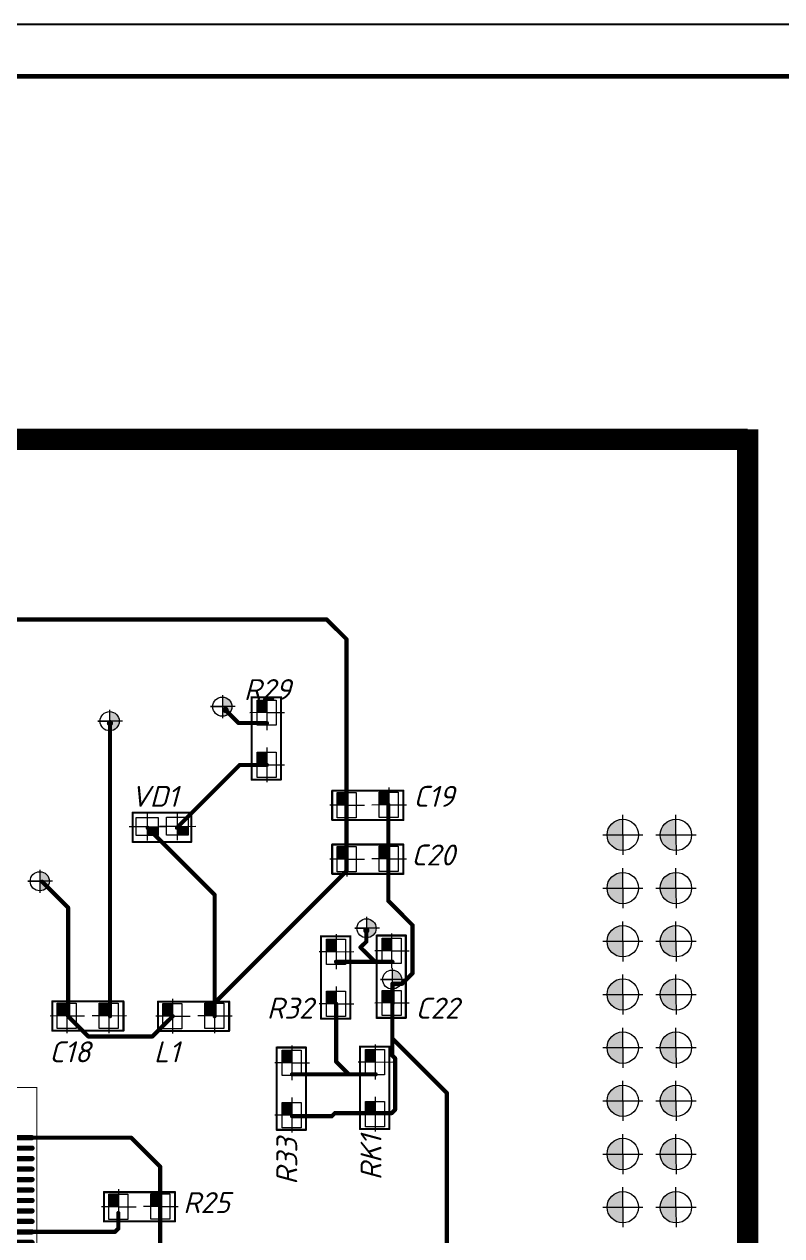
# Model space of a CAD drawing. Header units: millimetres. Extents: x 143 to 740, y 82 to 502.
# Drawn here: x 349.6 to 422, y 386.3 to 502 of the extents above; entities that cross this region are included whole.
import ezdxf

# ---------------------------------------------------------------- set-up
doc = ezdxf.new("R2010")
doc.units = ezdxf.units.MM
doc.header["$LTSCALE"] = 0.5
doc.layers.get('0').update_dxf_attribs({"lineweight": 60})
doc.layers.get('Defpoints').update_dxf_attribs({"color": 5})
doc.layers.add('СПЛТОНК', color=7, linetype='Continuous', lineweight=20)
doc.styles.get("Standard").update_dxf_attribs({"font": 'isocpeui.ttf', "width": 0.9})

# ---------------------------------------------------------------- blocks, each defined once
blk = doc.blocks.new('STM_LQFP100_L_8')
at = {"color": 7}
for points, const_width in [([(-8.4, 8.4), (8.4, 8.4)], 0.05), ([(-8.4, -8.4), (-8.4, 8.4)], 0.05), ([(-6, 8.175), (-6, 6.875)], 0.25), ([(-5.5, 8.175), (-5.5, 6.875)], 0.25), ([(-5, 8.175), (-5, 6.875)], 0.25), ([(-4.5, 8.175), (-4.5, 6.875)], 0.25), ([(-4, 8.175), (-4, 6.875)], 0.25), ([(-3.5, 8.175), (-3.5, 6.875)], 0.25), ([(-3, 8.175), (-3, 6.875)], 0.25), ([(-2.5, 8.175), (-2.5, 6.875)], 0.25), ([(-2, 8.175), (-2, 6.875)], 0.25), ([(-1.5, 8.175), (-1.5, 6.875)], 0.25), ([(-1, 8.175), (-1, 6.875)], 0.25), ([(-0.5, 8.175), (-0.5, 6.875)], 0.25), ([(0, 8.175), (0, 6.875)], 0.25), ([(0.5, 8.175), (0.5, 6.875)], 0.25), ([(1, 8.175), (1, 6.875)], 0.25), ([(1.5, 8.175), (1.5, 6.875)], 0.25), ([(2, 8.175), (2, 6.875)], 0.25), ([(2.5, 8.175), (2.5, 6.875)], 0.25), ([(3, 8.175), (3, 6.875)], 0.25), ([(3.5, 8.175), (3.5, 6.875)], 0.25), ([(4, 8.175), (4, 6.875)], 0.25), ([(4.5, 8.175), (4.5, 6.875)], 0.25), ([(5, 8.175), (5, 6.875)], 0.25), ([(5.5, 8.175), (5.5, 6.875)], 0.25), ([(6, 8.175), (6, 6.875)], 0.25), ([(8.4, -8.4), (8.4, 8.4)], 0.05), ([(-6.35, 6.35), (6.35, 6.35)], 0.2), ([(-6.35, -6.35), (-6.35, 6.35)], 0.2), ([(6.35, -6.35), (6.35, 6.35)], 0.2), ([(-8.175, 6), (-6.875, 6)], 0.25), ([(6.875, 6), (8.175, 6)], 0.25), ([(-8.175, 5.5), (-6.875, 5.5)], 0.25), ([(6.875, 5.5), (8.175, 5.5)], 0.25), ([(-8.175, 5), (-6.875, 5)], 0.25), ([(6.875, 5), (8.175, 5)], 0.25), ([(-8.175, 4.5), (-6.875, 4.5)], 0.25), ([(-8.175, 4), (-6.875, 4)], 0.25), ([(6.875, 4.5), (8.175, 4.5)], 0.25), ([(6.875, 4), (8.175, 4)], 0.25), ([(-8.175, 3.5), (-6.875, 3.5)], 0.25), ([(6.875, 3.5), (8.175, 3.5)], 0.25), ([(-8.175, 3), (-6.875, 3)], 0.25), ([(6.875, 3), (8.175, 3)], 0.25), ([(-8.175, 2.5), (-6.875, 2.5)], 0.25), ([(6.875, 2.5), (8.175, 2.5)], 0.25), ([(-8.175, 2), (-6.875, 2)], 0.25), ([(6.875, 2), (8.175, 2)], 0.25), ([(-8.175, 1.5), (-6.875, 1.5)], 0.25), ([(6.875, 1.5), (8.175, 1.5)], 0.25), ([(-8.175, 1), (-6.875, 1)], 0.25), ([(-8.175, 0.5), (-6.875, 0.5)], 0.25), ([(6.875, 1), (8.175, 1)], 0.25), ([(6.875, 0.5), (8.175, 0.5)], 0.25), ([(-8.175, 0), (-6.875, 0)], 0.25), ([(6.875, 0), (8.175, 0)], 0.25), ([(-8.175, -0.5), (-6.875, -0.5)], 0.25), ([(6.875, -0.5), (8.175, -0.5)], 0.25), ([(-8.175, -1), (-6.875, -1)], 0.25), ([(6.875, -1), (8.175, -1)], 0.25), ([(-8.175, -1.5), (-6.875, -1.5)], 0.25), ([(6.875, -1.5), (8.175, -1.5)], 0.25), ([(-8.175, -2), (-6.875, -2)], 0.25), ([(6.875, -2), (8.175, -2)], 0.25), ([(-8.175, -2.5), (-6.875, -2.5)], 0.25), ([(-8.175, -3), (-6.875, -3)], 0.25), ([(6.875, -2.5), (8.175, -2.5)], 0.25), ([(6.875, -3), (8.175, -3)], 0.25), ([(-8.175, -3.5), (-6.875, -3.5)], 0.25), ([(6.875, -3.5), (8.175, -3.5)], 0.25), ([(-8.175, -4), (-6.875, -4)], 0.25), ([(6.875, -4), (8.175, -4)], 0.25), ([(-8.175, -4.5), (-6.875, -4.5)], 0.25), ([(6.875, -4.5), (8.175, -4.5)], 0.25), ([(-8.175, -5), (-6.875, -5)], 0.25), ([(6.875, -5), (8.175, -5)], 0.25), ([(-8.175, -5.5), (-6.875, -5.5)], 0.25), ([(6.875, -5.5), (8.175, -5.5)], 0.25), ([(-8.175, -6), (-6.875, -6)], 0.25), ([(-6.35, -6.35), (6.35, -6.35)], 0.2), ([(6.875, -6), (8.175, -6)], 0.25), ([(-6, -6.875), (-6, -8.175)], 0.25), ([(-5.5, -6.875), (-5.5, -8.175)], 0.25), ([(-5, -6.875), (-5, -8.175)], 0.25), ([(-4.5, -6.875), (-4.5, -8.175)], 0.25), ([(-4, -6.875), (-4, -8.175)], 0.25), ([(-3.5, -6.875), (-3.5, -8.175)], 0.25), ([(-3, -6.875), (-3, -8.175)], 0.25), ([(-2.5, -6.875), (-2.5, -8.175)], 0.25), ([(-2, -6.875), (-2, -8.175)], 0.25), ([(-1.5, -6.875), (-1.5, -8.175)], 0.25), ([(-1, -6.875), (-1, -8.175)], 0.25), ([(-0.5, -6.875), (-0.5, -8.175)], 0.25), ([(0, -6.875), (0, -8.175)], 0.25), ([(0.5, -6.875), (0.5, -8.175)], 0.25), ([(1, -6.875), (1, -8.175)], 0.25), ([(1.5, -6.875), (1.5, -8.175)], 0.25), ([(2, -6.875), (2, -8.175)], 0.25), ([(2.5, -6.875), (2.5, -8.175)], 0.25), ([(3, -6.875), (3, -8.175)], 0.25), ([(3.5, -6.875), (3.5, -8.175)], 0.25), ([(4, -6.875), (4, -8.175)], 0.25), ([(4.5, -6.875), (4.5, -8.175)], 0.25), ([(5, -6.875), (5, -8.175)], 0.25), ([(5.5, -6.875), (5.5, -8.175)], 0.25), ([(6, -6.875), (6, -8.175)], 0.25), ([(-8.4, -8.4), (8.4, -8.4)], 0.05)]:
    blk.add_lwpolyline(points, dxfattribs=dict(at, const_width=const_width))
for points, const_width in [([(-8.413, 8.4, 1), (-8.388, 8.4, 1)], 0.025), ([(-8.413, 8.4, 1), (-8.388, 8.4, 1)], 0.025), ([(-6.063, 8.175, 1), (-5.938, 8.175, 1)], 0.125), ([(-5.562, 8.175, 1), (-5.437, 8.175, 1)], 0.125), ([(-5.063, 8.175, 1), (-4.938, 8.175, 1)], 0.125), ([(-4.562, 8.175, 1), (-4.437, 8.175, 1)], 0.125), ([(-4.063, 8.175, 1), (-3.938, 8.175, 1)], 0.125), ([(-3.562, 8.175, 1), (-3.437, 8.175, 1)], 0.125), ([(-3.063, 8.175, 1), (-2.938, 8.175, 1)], 0.125), ([(-2.562, 8.175, 1), (-2.437, 8.175, 1)], 0.125), ([(-2.063, 8.175, 1), (-1.938, 8.175, 1)], 0.125), ([(-1.562, 8.175, 1), (-1.437, 8.175, 1)], 0.125), ([(-1.063, 8.175, 1), (-0.938, 8.175, 1)], 0.125), ([(-0.562, 8.175, 1), (-0.437, 8.175, 1)], 0.125), ([(-0.063, 8.175, 1), (0.062, 8.175, 1)], 0.125), ([(0.438, 8.175, 1), (0.563, 8.175, 1)], 0.125), ([(0.937, 8.175, 1), (1.062, 8.175, 1)], 0.125), ([(1.438, 8.175, 1), (1.563, 8.175, 1)], 0.125), ([(1.937, 8.175, 1), (2.062, 8.175, 1)], 0.125), ([(2.438, 8.175, 1), (2.563, 8.175, 1)], 0.125), ([(2.938, 8.175, 1), (3.063, 8.175, 1)], 0.125), ([(3.438, 8.175, 1), (3.562, 8.175, 1)], 0.125), ([(3.938, 8.175, 1), (4.063, 8.175, 1)], 0.125), ([(4.437, 8.175, 1), (4.562, 8.175, 1)], 0.125), ([(4.938, 8.175, 1), (5.063, 8.175, 1)], 0.125), ([(5.437, 8.175, 1), (5.562, 8.175, 1)], 0.125), ([(5.938, 8.175, 1), (6.063, 8.175, 1)], 0.125), ([(8.388, 8.4, 1), (8.413, 8.4, 1)], 0.025), ([(8.388, 8.4, 1), (8.413, 8.4, 1)], 0.025), ([(-6.063, 6.875, 1), (-5.938, 6.875, 1)], 0.125), ([(-5.562, 6.875, 1), (-5.437, 6.875, 1)], 0.125), ([(-5.063, 6.875, 1), (-4.938, 6.875, 1)], 0.125), ([(-4.562, 6.875, 1), (-4.437, 6.875, 1)], 0.125), ([(-4.063, 6.875, 1), (-3.938, 6.875, 1)], 0.125), ([(-3.562, 6.875, 1), (-3.437, 6.875, 1)], 0.125), ([(-3.063, 6.875, 1), (-2.938, 6.875, 1)], 0.125), ([(-2.562, 6.875, 1), (-2.437, 6.875, 1)], 0.125), ([(-2.063, 6.875, 1), (-1.938, 6.875, 1)], 0.125), ([(-1.562, 6.875, 1), (-1.437, 6.875, 1)], 0.125), ([(-1.063, 6.875, 1), (-0.938, 6.875, 1)], 0.125), ([(-0.562, 6.875, 1), (-0.437, 6.875, 1)], 0.125), ([(-0.063, 6.875, 1), (0.062, 6.875, 1)], 0.125), ([(0.438, 6.875, 1), (0.563, 6.875, 1)], 0.125), ([(0.937, 6.875, 1), (1.062, 6.875, 1)], 0.125), ([(1.438, 6.875, 1), (1.563, 6.875, 1)], 0.125), ([(1.937, 6.875, 1), (2.062, 6.875, 1)], 0.125), ([(2.438, 6.875, 1), (2.563, 6.875, 1)], 0.125), ([(2.938, 6.875, 1), (3.063, 6.875, 1)], 0.125), ([(3.438, 6.875, 1), (3.562, 6.875, 1)], 0.125), ([(3.938, 6.875, 1), (4.063, 6.875, 1)], 0.125), ([(4.437, 6.875, 1), (4.562, 6.875, 1)], 0.125), ([(4.938, 6.875, 1), (5.063, 6.875, 1)], 0.125), ([(5.437, 6.875, 1), (5.562, 6.875, 1)], 0.125), ([(5.938, 6.875, 1), (6.063, 6.875, 1)], 0.125), ([(-7.4, 6.675, 1), (-7.65, 6.675, 1)], 0.25), ([(-7.712, 6.675, 1), (-7.588, 6.675, 1)], 0.125), ([(-7.462, 6.675, 1), (-7.337, 6.675, 1)], 0.125), ([(-6.4, 6.35, 1), (-6.3, 6.35, 1)], 0.1), ([(-6.4, 6.35, 1), (-6.3, 6.35, 1)], 0.1), ([(6.3, 6.35, 1), (6.4, 6.35, 1)], 0.1), ([(6.3, 6.35, 1), (6.4, 6.35, 1)], 0.1), ([(-8.238, 6, 1), (-8.113, 6, 1)], 0.125), ([(-6.938, 6, 1), (-6.813, 6, 1)], 0.125), ([(-5.05, 5.35, 1), (-5.65, 5.35, 1)], 0.6), ([(6.812, 6, 1), (6.937, 6, 1)], 0.125), ([(8.112, 6, 1), (8.237, 6, 1)], 0.125), ([(-8.238, 5.5, 1), (-8.113, 5.5, 1)], 0.125), ([(-6.938, 5.5, 1), (-6.813, 5.5, 1)], 0.125), ([(-5.8, 5.35, 1), (-5.5, 5.35, 1)], 0.3), ([(-5.2, 5.35, 1), (-4.9, 5.35, 1)], 0.3), ([(6.812, 5.5, 1), (6.937, 5.5, 1)], 0.125), ([(8.112, 5.5, 1), (8.237, 5.5, 1)], 0.125), ([(-8.238, 5, 1), (-8.113, 5, 1)], 0.125), ([(-6.938, 5, 1), (-6.813, 5, 1)], 0.125), ([(6.812, 5, 1), (6.937, 5, 1)], 0.125), ([(8.112, 5, 1), (8.237, 5, 1)], 0.125), ([(-8.238, 4.5, 1), (-8.113, 4.5, 1)], 0.125), ([(-8.238, 4, 1), (-8.113, 4, 1)], 0.125), ([(-6.938, 4.5, 1), (-6.813, 4.5, 1)], 0.125), ([(-6.938, 4, 1), (-6.813, 4, 1)], 0.125), ([(6.812, 4.5, 1), (6.937, 4.5, 1)], 0.125), ([(6.812, 4, 1), (6.937, 4, 1)], 0.125), ([(8.112, 4.5, 1), (8.237, 4.5, 1)], 0.125), ([(8.112, 4, 1), (8.237, 4, 1)], 0.125), ([(-8.238, 3.5, 1), (-8.113, 3.5, 1)], 0.125), ([(-6.938, 3.5, 1), (-6.813, 3.5, 1)], 0.125), ([(6.812, 3.5, 1), (6.937, 3.5, 1)], 0.125), ([(8.112, 3.5, 1), (8.237, 3.5, 1)], 0.125), ([(-8.238, 3, 1), (-8.113, 3, 1)], 0.125), ([(-6.938, 3, 1), (-6.813, 3, 1)], 0.125), ([(6.812, 3, 1), (6.937, 3, 1)], 0.125), ([(8.112, 3, 1), (8.237, 3, 1)], 0.125), ([(-8.238, 2.5, 1), (-8.113, 2.5, 1)], 0.125), ([(-6.938, 2.5, 1), (-6.813, 2.5, 1)], 0.125), ([(6.812, 2.5, 1), (6.937, 2.5, 1)], 0.125), ([(8.112, 2.5, 1), (8.237, 2.5, 1)], 0.125), ([(-8.238, 2, 1), (-8.113, 2, 1)], 0.125), ([(-6.938, 2, 1), (-6.813, 2, 1)], 0.125), ([(6.812, 2, 1), (6.937, 2, 1)], 0.125), ([(8.112, 2, 1), (8.237, 2, 1)], 0.125), ([(-8.238, 1.5, 1), (-8.113, 1.5, 1)], 0.125), ([(-6.938, 1.5, 1), (-6.813, 1.5, 1)], 0.125), ([(6.812, 1.5, 1), (6.937, 1.5, 1)], 0.125), ([(8.112, 1.5, 1), (8.237, 1.5, 1)], 0.125), ([(-8.238, 1, 1), (-8.113, 1, 1)], 0.125), ([(-8.238, 0.5, 1), (-8.113, 0.5, 1)], 0.125), ([(-6.938, 1, 1), (-6.813, 1, 1)], 0.125), ([(-6.938, 0.5, 1), (-6.813, 0.5, 1)], 0.125), ([(6.812, 1, 1), (6.937, 1, 1)], 0.125), ([(6.812, 0.5, 1), (6.937, 0.5, 1)], 0.125), ([(8.112, 1, 1), (8.237, 1, 1)], 0.125), ([(8.112, 0.5, 1), (8.237, 0.5, 1)], 0.125), ([(-8.238, 0, 1), (-8.113, 0, 1)], 0.125), ([(-6.938, 0, 1), (-6.813, 0, 1)], 0.125), ([(6.812, 0, 1), (6.937, 0, 1)], 0.125), ([(8.112, 0, 1), (8.237, 0, 1)], 0.125), ([(-8.238, -0.5, 1), (-8.113, -0.5, 1)], 0.125), ([(-6.938, -0.5, 1), (-6.813, -0.5, 1)], 0.125), ([(6.812, -0.5, 1), (6.937, -0.5, 1)], 0.125), ([(8.112, -0.5, 1), (8.237, -0.5, 1)], 0.125), ([(-8.238, -1, 1), (-8.113, -1, 1)], 0.125), ([(-6.938, -1, 1), (-6.813, -1, 1)], 0.125), ([(6.812, -1, 1), (6.937, -1, 1)], 0.125), ([(8.112, -1, 1), (8.237, -1, 1)], 0.125), ([(-8.238, -1.5, 1), (-8.113, -1.5, 1)], 0.125), ([(-6.938, -1.5, 1), (-6.813, -1.5, 1)], 0.125), ([(6.812, -1.5, 1), (6.937, -1.5, 1)], 0.125), ([(8.112, -1.5, 1), (8.237, -1.5, 1)], 0.125), ([(-8.238, -2, 1), (-8.113, -2, 1)], 0.125), ([(-6.938, -2, 1), (-6.813, -2, 1)], 0.125), ([(6.812, -2, 1), (6.937, -2, 1)], 0.125), ([(8.112, -2, 1), (8.237, -2, 1)], 0.125), ([(-8.238, -2.5, 1), (-8.113, -2.5, 1)], 0.125), ([(-8.238, -3, 1), (-8.113, -3, 1)], 0.125), ([(-6.938, -2.5, 1), (-6.813, -2.5, 1)], 0.125), ([(-6.938, -3, 1), (-6.813, -3, 1)], 0.125), ([(6.812, -2.5, 1), (6.937, -2.5, 1)], 0.125), ([(6.812, -3, 1), (6.937, -3, 1)], 0.125), ([(8.112, -2.5, 1), (8.237, -2.5, 1)], 0.125), ([(8.112, -3, 1), (8.237, -3, 1)], 0.125), ([(-8.238, -3.5, 1), (-8.113, -3.5, 1)], 0.125), ([(-6.938, -3.5, 1), (-6.813, -3.5, 1)], 0.125), ([(6.812, -3.5, 1), (6.937, -3.5, 1)], 0.125), ([(8.112, -3.5, 1), (8.237, -3.5, 1)], 0.125), ([(-8.238, -4, 1), (-8.113, -4, 1)], 0.125), ([(-6.938, -4, 1), (-6.813, -4, 1)], 0.125), ([(6.812, -4, 1), (6.937, -4, 1)], 0.125), ([(8.112, -4, 1), (8.237, -4, 1)], 0.125), ([(-8.238, -4.5, 1), (-8.113, -4.5, 1)], 0.125), ([(-6.938, -4.5, 1), (-6.813, -4.5, 1)], 0.125), ([(6.812, -4.5, 1), (6.937, -4.5, 1)], 0.125), ([(8.112, -4.5, 1), (8.237, -4.5, 1)], 0.125), ([(-8.238, -5, 1), (-8.113, -5, 1)], 0.125), ([(-6.938, -5, 1), (-6.813, -5, 1)], 0.125), ([(6.812, -5, 1), (6.937, -5, 1)], 0.125), ([(8.112, -5, 1), (8.237, -5, 1)], 0.125), ([(-8.238, -5.5, 1), (-8.113, -5.5, 1)], 0.125), ([(-6.938, -5.5, 1), (-6.813, -5.5, 1)], 0.125), ([(6.812, -5.5, 1), (6.937, -5.5, 1)], 0.125), ([(8.112, -5.5, 1), (8.237, -5.5, 1)], 0.125), ([(-8.238, -6, 1), (-8.113, -6, 1)], 0.125), ([(-6.938, -6, 1), (-6.813, -6, 1)], 0.125), ([(-6.4, -6.35, 1), (-6.3, -6.35, 1)], 0.1), ([(-6.4, -6.35, 1), (-6.3, -6.35, 1)], 0.1), ([(6.3, -6.35, 1), (6.4, -6.35, 1)], 0.1), ([(6.3, -6.35, 1), (6.4, -6.35, 1)], 0.1), ([(6.812, -6, 1), (6.937, -6, 1)], 0.125), ([(8.112, -6, 1), (8.237, -6, 1)], 0.125), ([(-6.063, -6.875, 1), (-5.938, -6.875, 1)], 0.125), ([(-5.562, -6.875, 1), (-5.437, -6.875, 1)], 0.125), ([(-5.063, -6.875, 1), (-4.938, -6.875, 1)], 0.125), ([(-4.562, -6.875, 1), (-4.437, -6.875, 1)], 0.125), ([(-4.063, -6.875, 1), (-3.938, -6.875, 1)], 0.125), ([(-3.562, -6.875, 1), (-3.437, -6.875, 1)], 0.125), ([(-3.063, -6.875, 1), (-2.938, -6.875, 1)], 0.125), ([(-2.562, -6.875, 1), (-2.437, -6.875, 1)], 0.125), ([(-2.063, -6.875, 1), (-1.938, -6.875, 1)], 0.125), ([(-1.562, -6.875, 1), (-1.437, -6.875, 1)], 0.125), ([(-1.063, -6.875, 1), (-0.938, -6.875, 1)], 0.125), ([(-0.562, -6.875, 1), (-0.437, -6.875, 1)], 0.125), ([(-0.063, -6.875, 1), (0.062, -6.875, 1)], 0.125), ([(0.438, -6.875, 1), (0.563, -6.875, 1)], 0.125), ([(0.937, -6.875, 1), (1.062, -6.875, 1)], 0.125), ([(1.438, -6.875, 1), (1.563, -6.875, 1)], 0.125), ([(1.937, -6.875, 1), (2.062, -6.875, 1)], 0.125), ([(2.438, -6.875, 1), (2.563, -6.875, 1)], 0.125), ([(2.938, -6.875, 1), (3.063, -6.875, 1)], 0.125), ([(3.438, -6.875, 1), (3.562, -6.875, 1)], 0.125), ([(3.938, -6.875, 1), (4.063, -6.875, 1)], 0.125), ([(4.437, -6.875, 1), (4.562, -6.875, 1)], 0.125), ([(4.938, -6.875, 1), (5.063, -6.875, 1)], 0.125), ([(5.437, -6.875, 1), (5.562, -6.875, 1)], 0.125), ([(5.938, -6.875, 1), (6.063, -6.875, 1)], 0.125), ([(-6.063, -8.175, 1), (-5.938, -8.175, 1)], 0.125), ([(-5.562, -8.175, 1), (-5.437, -8.175, 1)], 0.125), ([(-5.063, -8.175, 1), (-4.938, -8.175, 1)], 0.125), ([(-4.562, -8.175, 1), (-4.437, -8.175, 1)], 0.125), ([(-4.063, -8.175, 1), (-3.938, -8.175, 1)], 0.125), ([(-3.562, -8.175, 1), (-3.437, -8.175, 1)], 0.125), ([(-3.063, -8.175, 1), (-2.938, -8.175, 1)], 0.125), ([(-2.562, -8.175, 1), (-2.437, -8.175, 1)], 0.125), ([(-2.063, -8.175, 1), (-1.938, -8.175, 1)], 0.125), ([(-1.562, -8.175, 1), (-1.437, -8.175, 1)], 0.125), ([(-1.063, -8.175, 1), (-0.938, -8.175, 1)], 0.125), ([(-0.562, -8.175, 1), (-0.437, -8.175, 1)], 0.125), ([(-0.063, -8.175, 1), (0.062, -8.175, 1)], 0.125), ([(0.438, -8.175, 1), (0.563, -8.175, 1)], 0.125), ([(0.937, -8.175, 1), (1.062, -8.175, 1)], 0.125), ([(1.438, -8.175, 1), (1.563, -8.175, 1)], 0.125), ([(1.937, -8.175, 1), (2.062, -8.175, 1)], 0.125), ([(2.438, -8.175, 1), (2.563, -8.175, 1)], 0.125), ([(2.938, -8.175, 1), (3.063, -8.175, 1)], 0.125), ([(3.438, -8.175, 1), (3.562, -8.175, 1)], 0.125), ([(3.938, -8.175, 1), (4.063, -8.175, 1)], 0.125), ([(4.437, -8.175, 1), (4.562, -8.175, 1)], 0.125), ([(4.938, -8.175, 1), (5.063, -8.175, 1)], 0.125), ([(5.437, -8.175, 1), (5.562, -8.175, 1)], 0.125), ([(5.938, -8.175, 1), (6.063, -8.175, 1)], 0.125), ([(-8.413, -8.4, 1), (-8.388, -8.4, 1)], 0.025), ([(-8.413, -8.4, 1), (-8.388, -8.4, 1)], 0.025), ([(8.388, -8.4, 1), (8.413, -8.4, 1)], 0.025), ([(8.388, -8.4, 1), (8.413, -8.4, 1)], 0.025)]:
    blk.add_lwpolyline(points, format="xyb", close=True, dxfattribs=dict(at, const_width=const_width))
blk = doc.blocks.new('CH0805R_23')
at = {"lineweight": 0}
h = blk.add_hatch(color=256, dxfattribs=at)
h.dxf.hatch_style = 1
h.paths.add_polyline_path([(-0.389, -0.036), (-0.389, 0.435), (-0.995, 0.435), (-0.992, -0.036)])
h = blk.add_hatch(color=256, dxfattribs=at)
h.dxf.hatch_style = 1
h.paths.add_polyline_path([(2.101, -0.036), (2.101, 0.435), (1.495, 0.435), (1.498, -0.036)])
for p, q in [((-0.992, -0.036), (-0.997, 0.782)), ((1.498, -0.036), (1.494, 0.782)), ((-1.822, -0.036), (-0.16, -0.036)), ((-0.992, -0.036), (-0.991, -0.863)), ((0.669, -0.036), (2.33, -0.036)), ((1.498, -0.036), (1.5, -0.863))]:
    blk.add_line(p, q, dxfattribs=at)
at = {"const_width": 0.1}
for points in [[(-1.7, 0.7), (2.273, 0.7)], [(-1.7, 0.7), (-1.7, -0.7)], [(2.231, 0.7), (2.231, -0.7)], [(-1.7, -0.7), (2.273, -0.7)]]:
    blk.add_lwpolyline(points, dxfattribs=at)
at = {"const_width": 0.05}
for points in [[(-1.725, 0.7, 1), (-1.675, 0.7, 1)], [(-1.725, 0.7, 1), (-1.675, 0.7, 1)], [(-1.725, -0.7, 1), (-1.675, -0.7, 1)], [(-1.725, -0.7, 1), (-1.675, -0.7, 1)]]:
    blk.add_lwpolyline(points, format="xyb", close=True, dxfattribs=at)
at = {"lineweight": 0}
for points in [[(-1.597, 0.435), (-0.389, 0.435), (-0.389, -0.47), (-1.597, -0.47)], [(0.893, 0.435), (2.101, 0.435), (2.101, -0.47), (0.893, -0.47)]]:
    blk.add_lwpolyline(points, close=True, dxfattribs=at)
blk = doc.blocks.new('CH0805R_41')
at = {"lineweight": 0}
h = blk.add_hatch(color=256, dxfattribs=at)
h.dxf.hatch_style = 1
h.paths.add_polyline_path([(-0.991, 0.607), (-1.462, 0.607), (-1.462, 0.001), (-0.991, 0.003)])
h = blk.add_hatch(color=256, dxfattribs=at)
h.dxf.hatch_style = 1
h.paths.add_polyline_path([(1.017, 0.619), (0.546, 0.619), (0.546, 0.013), (1.017, 0.015)])
for p, q in [((-0.991, -0.826), (-0.991, 0.836)), ((1.017, -0.814), (1.017, 0.848)), ((-0.991, 0.003), (-1.808, -0.001)), ((-0.991, 0.003), (-0.163, 0.005)), ((1.017, 0.015), (0.2, 0.011)), ((1.017, 0.015), (1.845, 0.017))]:
    blk.add_line(p, q, dxfattribs=at)
at = {"const_width": 0.1}
for points in [[(-1.7, 0.7), (1.7, 0.7)], [(-1.7, -0.7), (-1.7, 0.7)], [(1.7, -0.7), (1.7, 0.7)], [(-1.7, -0.7), (1.7, -0.7)]]:
    blk.add_lwpolyline(points, dxfattribs=at)
at = {"const_width": 0.05}
for points in [[(-1.725, 0.7, 1), (-1.675, 0.7, 1)], [(-1.725, 0.7, 1), (-1.675, 0.7, 1)], [(1.675, 0.7, 1), (1.725, 0.7, 1)], [(1.675, 0.7, 1), (1.725, 0.7, 1)], [(-1.725, -0.7, 1), (-1.675, -0.7, 1)], [(-1.725, -0.7, 1), (-1.675, -0.7, 1)], [(1.675, -0.7, 1), (1.725, -0.7, 1)], [(1.675, -0.7, 1), (1.725, -0.7, 1)]]:
    blk.add_lwpolyline(points, format="xyb", close=True, dxfattribs=at)
at = {"lineweight": 0}
for points in [[(-1.462, -0.601), (-1.462, 0.607), (-0.556, 0.607), (-0.556, -0.601)], [(0.546, -0.589), (0.546, 0.619), (1.452, 0.619), (1.452, -0.589)]]:
    blk.add_lwpolyline(points, close=True, dxfattribs=at)
blk = doc.blocks.new('CH0603LB_84')
at = {"lineweight": 0}
h = blk.add_hatch(color=256, dxfattribs=at)
h.dxf.hatch_style = 1
h.paths.add_polyline_path([(-0.699, -0.4), (-0.184, -0.4), (-0.184, 0.028), (-0.699, 0.026)])
h = blk.add_hatch(color=256, dxfattribs=at)
h.dxf.hatch_style = 1
h.paths.add_polyline_path([(0.743, -0.382), (1.254, -0.382), (1.254, 0.044), (0.743, 0.042)])
for p, q in [((-0.699, -0.64), (-0.699, 0.728)), ((0.743, -0.621), (0.743, 0.74)), ((-0.699, 0.026), (-1.571, 0.02)), ((-0.699, 0.026), (0.174, 0.029)), ((0.743, 0.042), (-0.126, 0.036)), ((0.743, 0.042), (1.611, 0.045))]:
    blk.add_line(p, q, dxfattribs=at)
at = {"const_width": 0.1}
for points in [[(-1.4, -0.7), (-1.4, 0.7)], [(-1.4, 0.7), (1.4, 0.7)], [(1.4, -0.7), (1.4, 0.7)], [(-1.4, -0.7), (1.4, -0.7)]]:
    blk.add_lwpolyline(points, dxfattribs=at)
at = {"const_width": 0.05}
for points in [[(-1.425, 0.7, 1), (-1.375, 0.7, 1)], [(-1.425, 0.7, 1), (-1.375, 0.7, 1)], [(1.375, 0.7, 1), (1.425, 0.7, 1)], [(1.375, 0.7, 1), (1.425, 0.7, 1)], [(-1.425, -0.7, 1), (-1.375, -0.7, 1)], [(-1.425, -0.7, 1), (-1.375, -0.7, 1)], [(1.375, -0.7, 1), (1.425, -0.7, 1)], [(1.375, -0.7, 1), (1.425, -0.7, 1)]]:
    blk.add_lwpolyline(points, format="xyb", close=True, dxfattribs=at)
at = {"lineweight": 0}
for points in [[(-1.232, 0.472), (-0.184, 0.472), (-0.184, -0.4), (-1.232, -0.4)], [(0.212, 0.486), (1.254, 0.486), (1.254, -0.382), (0.212, -0.382)]]:
    blk.add_lwpolyline(points, close=True, dxfattribs=at)

msp = doc.modelspace()

# ---------------------------------------------------------------- hatches: boundary and pattern name
at = {"lineweight": 0}
h = msp.add_hatch(color=256, dxfattribs=at)
h.dxf.hatch_style = 1
h.paths.add_polyline_path([(368.5, 437.78), (368.5, 436.87), (369.41, 436.87, 0.414214)])
h.paths.add_polyline_path([(369.41, 436.87), (368.5, 436.87), (368.5, 435.95, 0.414214)])
h = msp.add_hatch(color=256, dxfattribs=at)
h.dxf.hatch_style = 1
h.paths.add_polyline_path([(357.73, 436.4), (357.73, 435.48), (358.65, 435.48, 0.414214)])
h.paths.add_polyline_path([(358.65, 435.48), (357.73, 435.48), (357.73, 434.57, 0.414214)])
h = msp.add_hatch(color=256, dxfattribs=at)
h.dxf.hatch_style = 1
h.paths.add_polyline_path([(406.77, 426.12, 0.414214), (405.27, 424.62), (406.77, 424.62)])
h.paths.add_polyline_path([(406.77, 424.62), (405.27, 424.62, 0.414214), (406.77, 423.12)])
h = msp.add_hatch(color=256, dxfattribs=at)
h.dxf.hatch_style = 1
h.paths.add_polyline_path([(411.85, 426.12, 0.414214), (410.35, 424.62), (411.85, 424.62)])
h.paths.add_polyline_path([(411.85, 424.62), (410.35, 424.62, 0.414214), (411.85, 423.12)])
h = msp.add_hatch(color=256, dxfattribs=at)
h.dxf.hatch_style = 1
h.paths.add_polyline_path([(351.05, 421.1), (351.05, 420.19), (351.96, 420.19, 0.414214)])
h.paths.add_polyline_path([(351.96, 420.19), (351.05, 420.19), (351.05, 419.27, 0.414214)])
h = msp.add_hatch(color=256, dxfattribs=at)
h.dxf.hatch_style = 1
h.paths.add_polyline_path([(406.77, 421.04, 0.414214), (405.27, 419.54), (406.77, 419.54)])
h.paths.add_polyline_path([(406.77, 419.54), (405.27, 419.54, 0.414214), (406.77, 418.04)])
h = msp.add_hatch(color=256, dxfattribs=at)
h.dxf.hatch_style = 1
h.paths.add_polyline_path([(411.85, 421.04, 0.414214), (410.35, 419.54), (411.85, 419.54)])
h.paths.add_polyline_path([(411.85, 419.54), (410.35, 419.54, 0.414214), (411.85, 418.04)])
h = msp.add_hatch(color=256, dxfattribs=at)
h.dxf.hatch_style = 1
h.paths.add_polyline_path([(382.28, 416.62), (382.28, 415.7), (383.19, 415.7, 0.414214)])
h.paths.add_polyline_path([(383.19, 415.7), (382.28, 415.7), (382.28, 414.79, 0.414214)])
h = msp.add_hatch(color=256, dxfattribs=at)
h.dxf.hatch_style = 1
h.paths.add_polyline_path([(406.77, 415.96, 0.414214), (405.27, 414.46), (406.77, 414.46)])
h.paths.add_polyline_path([(406.77, 414.46), (405.27, 414.46, 0.414214), (406.77, 412.96)])
h = msp.add_hatch(color=256, dxfattribs=at)
h.dxf.hatch_style = 1
h.paths.add_polyline_path([(411.85, 415.96, 0.414214), (410.35, 414.46), (411.85, 414.46)])
h.paths.add_polyline_path([(411.85, 414.46), (410.35, 414.46, 0.414214), (411.85, 412.96)])
h = msp.add_hatch(color=256, dxfattribs=at)
h.dxf.hatch_style = 1
h.paths.add_polyline_path([(384.73, 411.71), (384.73, 410.8), (385.65, 410.8, 0.414214)])
h.paths.add_polyline_path([(385.65, 410.8), (384.73, 410.8), (384.73, 409.88, 0.414214)])
h = msp.add_hatch(color=256, dxfattribs=at)
h.dxf.hatch_style = 1
h.paths.add_polyline_path([(406.77, 410.88, 0.414214), (405.27, 409.38), (406.77, 409.38)])
h.paths.add_polyline_path([(406.77, 409.38), (405.27, 409.38, 0.414214), (406.77, 407.88)])
h = msp.add_hatch(color=256, dxfattribs=at)
h.dxf.hatch_style = 1
h.paths.add_polyline_path([(411.85, 410.88, 0.414214), (410.35, 409.38), (411.85, 409.38)])
h.paths.add_polyline_path([(411.85, 409.38), (410.35, 409.38, 0.414214), (411.85, 407.88)])
h = msp.add_hatch(color=256, dxfattribs=at)
h.dxf.hatch_style = 1
h.paths.add_polyline_path([(406.77, 405.8, 0.414214), (405.27, 404.3), (406.77, 404.3)])
h.paths.add_polyline_path([(406.77, 404.3), (405.27, 404.3, 0.414214), (406.77, 402.8)])
h = msp.add_hatch(color=256, dxfattribs=at)
h.dxf.hatch_style = 1
h.paths.add_polyline_path([(411.85, 405.8, 0.414214), (410.35, 404.3), (411.85, 404.3)])
h.paths.add_polyline_path([(411.85, 404.3), (410.35, 404.3, 0.414214), (411.85, 402.8)])
h = msp.add_hatch(color=256, dxfattribs=at)
h.dxf.hatch_style = 1
h.paths.add_polyline_path([(406.77, 400.72, 0.414214), (405.27, 399.22), (406.77, 399.22)])
h.paths.add_polyline_path([(406.77, 399.22), (405.27, 399.22, 0.414214), (406.77, 397.72)])
h = msp.add_hatch(color=256, dxfattribs=at)
h.dxf.hatch_style = 1
h.paths.add_polyline_path([(411.85, 400.72, 0.414214), (410.35, 399.22), (411.85, 399.22)])
h.paths.add_polyline_path([(411.85, 399.22), (410.35, 399.22, 0.414214), (411.85, 397.72)])
h = msp.add_hatch(color=256, dxfattribs=at)
h.dxf.hatch_style = 1
h.paths.add_polyline_path([(406.77, 395.64, 0.414214), (405.27, 394.14), (406.77, 394.14)])
h.paths.add_polyline_path([(406.77, 394.14), (405.27, 394.14, 0.414214), (406.77, 392.64)])
h = msp.add_hatch(color=256, dxfattribs=at)
h.dxf.hatch_style = 1
h.paths.add_polyline_path([(411.85, 395.64, 0.414214), (410.35, 394.14), (411.85, 394.14)])
h.paths.add_polyline_path([(411.85, 394.14), (410.35, 394.14, 0.414214), (411.85, 392.64)])
h = msp.add_hatch(color=256, dxfattribs=at)
h.dxf.hatch_style = 1
h.paths.add_polyline_path([(406.77, 390.56, 0.414214), (405.27, 389.06), (406.77, 389.06)])
h.paths.add_polyline_path([(406.77, 389.06), (405.27, 389.06, 0.414214), (406.77, 387.56)])
h = msp.add_hatch(color=256, dxfattribs=at)
h.dxf.hatch_style = 1
h.paths.add_polyline_path([(411.85, 390.56, 0.414214), (410.35, 389.06), (411.85, 389.06)])
h.paths.add_polyline_path([(411.85, 389.06), (410.35, 389.06, 0.414214), (411.85, 387.56)])

# ---------------------------------------------------------------- linework, layer by layer
msp.add_line((734.51, 497.05), (162.51, 497.05))
for p, q in [((406.77, 424.62), (406.76, 426.52)), ((411.85, 424.62), (411.84, 426.52)), ((404.85, 424.62), (408.7, 424.62)), ((406.77, 424.62), (406.78, 422.7)), ((409.93, 424.62), (413.78, 424.62)), ((411.85, 424.62), (411.86, 422.7)), ((406.77, 419.54), (406.76, 421.44)), ((411.85, 419.54), (411.84, 421.44)), ((404.85, 419.54), (408.7, 419.54)), ((406.77, 419.54), (406.78, 417.62)), ((409.93, 419.54), (413.78, 419.54)), ((411.85, 419.54), (411.86, 417.62)), ((406.77, 414.46), (406.76, 416.36)), ((411.85, 414.46), (411.84, 416.36)), ((404.85, 414.46), (408.7, 414.46)), ((406.77, 414.46), (406.78, 412.54)), ((409.93, 414.46), (413.78, 414.46)), ((411.85, 414.46), (411.86, 412.54)), ((406.77, 409.38), (406.76, 411.28)), ((411.85, 409.38), (411.84, 411.28)), ((404.85, 409.38), (408.7, 409.38)), ((406.77, 409.38), (406.78, 407.46)), ((409.93, 409.38), (413.78, 409.38)), ((411.85, 409.38), (411.86, 407.46)), ((406.77, 404.3), (406.76, 406.2)), ((411.85, 404.3), (411.84, 406.2)), ((404.85, 404.3), (408.7, 404.3)), ((406.77, 404.3), (406.78, 402.38)), ((409.93, 404.3), (413.78, 404.3)), ((411.85, 404.3), (411.86, 402.38)), ((406.77, 399.22), (406.76, 401.12)), ((411.85, 399.22), (411.84, 401.12)), ((404.85, 399.22), (408.7, 399.22)), ((406.77, 399.22), (406.78, 397.3)), ((409.93, 399.22), (413.78, 399.22)), ((411.85, 399.22), (411.86, 397.3)), ((406.77, 394.14), (406.76, 396.04)), ((411.85, 394.14), (411.84, 396.04)), ((404.85, 394.14), (408.7, 394.14)), ((406.77, 394.14), (406.78, 392.22)), ((409.93, 394.14), (413.78, 394.14)), ((411.85, 394.14), (411.86, 392.22)), ((406.77, 389.06), (406.76, 390.96)), ((411.85, 389.06), (411.84, 390.96)), ((404.85, 389.06), (408.7, 389.06)), ((406.77, 389.06), (406.78, 387.14)), ((409.93, 389.06), (413.78, 389.06)), ((411.85, 389.06), (411.86, 387.14))]:
    msp.add_line(p, q, dxfattribs=at)
at = {"lineweight": 5, "const_width": 2.03}
msp.add_lwpolyline([(418.7, 301.37), (418.7, 463.37)], dxfattribs=at)
for points, const_width in [([(217.69, 462.39), (418.7, 462.39)], 2.03), ([(326.6, 445.2), (378.47, 445.2)], 0.4), ([(378.47, 445.2), (380.36, 443.32)], 0.4), ([(380.36, 427.5), (380.36, 443.32)], 0.4), ([(368.8, 436.56), (370.06, 435.3)], 0.4), ([(357.76, 407.3), (357.76, 435.29)], 0.4), ([(370.06, 435.3), (372.76, 435.3)], 0.4), ([(364.16, 425.3), (370.16, 431.3)], 0.4), ([(370.16, 431.3), (372.76, 431.3)], 0.4), ([(380.36, 421.9), (380.36, 427.5)], 0.4), ([(384.36, 421.9), (384.36, 427.5)], 0.4), ([(361.36, 425.3), (367.76, 418.9)], 0.4), ([(367.76, 408.57), (380.36, 421.17)], 0.4), ([(380.36, 421.17), (380.36, 421.9)], 0.4), ([(384.36, 418.32), (384.36, 421.9)], 0.4), ([(351.28, 420.15), (353.76, 417.67)], 0.4), ([(367.76, 408.57), (367.76, 418.9)], 0.4), ([(353.76, 407.3), (353.76, 417.67)], 0.4), ([(384.36, 418.32), (386.68, 415.99)], 0.4), ([(382.26, 414.42), (382.26, 415.5)], 0.4), ([(386.68, 411.41), (386.68, 415.99)], 0.4), ([(381.7, 413.87), (382.26, 414.42)], 0.4), ([(381.7, 413.87), (383.08, 412.5)], 0.4), ([(379.36, 412.5), (383.08, 412.5)], 0.4), ([(383.08, 412.5), (384.76, 412.5)], 0.4), ([(385.67, 410.4), (386.68, 411.41)], 0.4), ([(384.75, 410.4), (384.76, 410.39)], 0.4), ([(384.76, 410.39), (385.67, 410.4)], 0.4), ([(384.76, 408.5), (384.76, 410.39)], 0.4), ([(367.76, 407.3), (367.76, 408.57)], 0.4), ([(379.36, 408.5), (379.37, 408.5)], 0.4), ([(379.37, 402.97), (379.37, 408.5)], 0.4), ([(384.75, 405.16), (384.75, 408.5)], 0.4), ([(384.75, 408.5), (384.76, 408.5)], 0.4), ([(353.76, 407.3), (355.69, 405.37)], 0.4), ([(361.82, 405.37), (363.76, 407.3)], 0.4), ([(355.69, 405.37), (361.82, 405.37)], 0.4), ([(384.75, 403.54), (384.75, 405.16)], 0.4), ([(384.75, 405.16), (389.96, 399.96)], 0.4), ([(379.37, 402.97), (380.59, 401.75)], 0.4), ([(384.75, 403.54), (385.01, 403.29)], 0.4), ([(385.01, 398.36), (385.01, 403.29)], 0.4), ([(375.16, 401.75), (380.59, 401.75)], 0.4), ([(380.59, 401.75), (383.16, 401.75)], 0.4), ([(389.96, 367.5), (389.96, 399.96)], 0.4), ([(378.96, 397.75), (379.26, 398.05)], 0.4), ([(379.26, 398.05), (383.16, 398.05)], 0.4), ([(383.16, 398.05), (384.7, 398.05)], 0.4), ([(384.7, 398.05), (385.01, 398.36)], 0.4), ([(375.16, 397.75), (378.96, 397.75)], 0.4), ([(349.01, 395.7), (359.78, 395.7)], 0.4), ([(359.78, 395.7), (362.56, 392.92)], 0.4), ([(362.56, 388.5), (362.56, 392.92)], 0.4), ([(358.56, 387.02), (358.56, 388.5)], 0.4), ([(362.56, 383.5), (362.56, 388.5)], 0.4), ([(349.01, 386.7), (358.24, 386.7)], 0.4), ([(358.24, 386.7), (358.56, 387.02)], 0.4)]:
    msp.add_lwpolyline(points, dxfattribs=dict(const_width=const_width))
for points, const_width in [([(418.66, 462.5, 1), (418.86, 462.5, 1)], 0.2), ([(418.66, 462.5, 1), (418.86, 462.5, 1)], 0.2), ([(378.37, 445.2, 1), (378.57, 445.2, 1)], 0.2), ([(378.37, 445.2, 1), (378.57, 445.2, 1)], 0.2), ([(380.26, 443.32, 1), (380.46, 443.32, 1)], 0.2), ([(380.26, 443.32, 1), (380.46, 443.32, 1)], 0.2), ([(368.65, 436.56, 1), (368.95, 436.56, 1)], 0.3), ([(368.7, 436.56, 1), (368.9, 436.56, 1)], 0.2), ([(357.61, 435.29, 1), (357.91, 435.29, 1)], 0.3), ([(357.66, 435.29, 1), (357.86, 435.29, 1)], 0.2), ([(369.96, 435.3, 1), (370.16, 435.3, 1)], 0.2), ([(369.96, 435.3, 1), (370.16, 435.3, 1)], 0.2), ([(372.66, 435.3, 1), (372.86, 435.3, 1)], 0.2), ([(370.06, 431.3, 1), (370.26, 431.3, 1)], 0.2), ([(370.06, 431.3, 1), (370.26, 431.3, 1)], 0.2), ([(372.66, 431.3, 1), (372.86, 431.3, 1)], 0.2), ([(380.26, 427.5, 1), (380.46, 427.5, 1)], 0.2), ([(380.26, 427.5, 1), (380.46, 427.5, 1)], 0.2), ([(384.26, 427.5, 1), (384.46, 427.5, 1)], 0.2), ([(361.26, 425.3, 1), (361.46, 425.3, 1)], 0.2), ([(364.06, 425.3, 1), (364.26, 425.3, 1)], 0.2), ([(380.26, 421.9, 1), (380.46, 421.9, 1)], 0.2), ([(380.26, 421.9, 1), (380.46, 421.9, 1)], 0.2), ([(380.26, 421.17, 1), (380.46, 421.17, 1)], 0.2), ([(380.26, 421.17, 1), (380.46, 421.17, 1)], 0.2), ([(384.26, 421.9, 1), (384.46, 421.9, 1)], 0.2), ([(384.26, 421.9, 1), (384.46, 421.9, 1)], 0.2), ([(351.18, 420.15, 1), (351.38, 420.15, 1)], 0.2), ([(367.66, 418.9, 1), (367.86, 418.9, 1)], 0.2), ([(367.66, 418.9, 1), (367.86, 418.9, 1)], 0.2), ([(353.66, 417.67, 1), (353.86, 417.67, 1)], 0.2), ([(353.66, 417.67, 1), (353.86, 417.67, 1)], 0.2), ([(384.26, 418.32, 1), (384.46, 418.32, 1)], 0.2), ([(384.26, 418.32, 1), (384.46, 418.32, 1)], 0.2), ([(382.11, 415.5, 1), (382.41, 415.5, 1)], 0.3), ([(382.16, 415.5, 1), (382.36, 415.5, 1)], 0.2), ([(386.58, 415.99, 1), (386.78, 415.99, 1)], 0.2), ([(386.58, 415.99, 1), (386.78, 415.99, 1)], 0.2), ([(382.16, 414.42, 1), (382.36, 414.42, 1)], 0.2), ([(382.16, 414.42, 1), (382.36, 414.42, 1)], 0.2), ([(381.6, 413.87, 1), (381.8, 413.87, 1)], 0.2), ([(381.6, 413.87, 1), (381.8, 413.87, 1)], 0.2), ([(379.26, 412.5, 1), (379.46, 412.5, 1)], 0.2), ([(382.98, 412.5, 1), (383.18, 412.5, 1)], 0.2), ([(382.98, 412.5, 1), (383.18, 412.5, 1)], 0.2), ([(382.98, 412.5, 1), (383.18, 412.5, 1)], 0.2), ([(384.66, 412.5, 1), (384.86, 412.5, 1)], 0.2), ([(386.58, 411.41, 1), (386.78, 411.41, 1)], 0.2), ([(386.58, 411.41, 1), (386.78, 411.41, 1)], 0.2), ([(384.65, 410.4, 1), (384.85, 410.4, 1)], 0.2), ([(384.66, 410.39, 1), (384.86, 410.39, 1)], 0.2), ([(384.66, 410.39, 1), (384.86, 410.39, 1)], 0.2), ([(384.66, 410.39, 1), (384.86, 410.39, 1)], 0.2), ([(385.57, 410.4, 1), (385.77, 410.4, 1)], 0.2), ([(385.57, 410.4, 1), (385.77, 410.4, 1)], 0.2), ([(367.66, 408.57, 1), (367.86, 408.57, 1)], 0.2), ([(367.66, 408.57, 1), (367.86, 408.57, 1)], 0.2), ([(367.66, 408.57, 1), (367.86, 408.57, 1)], 0.2), ([(379.26, 408.5, 1), (379.46, 408.5, 1)], 0.2), ([(379.27, 408.5, 1), (379.47, 408.5, 1)], 0.2), ([(379.27, 408.5, 1), (379.47, 408.5, 1)], 0.2), ([(384.65, 408.5, 1), (384.85, 408.5, 1)], 0.2), ([(384.65, 408.5, 1), (384.85, 408.5, 1)], 0.2), ([(384.66, 408.5, 1), (384.86, 408.5, 1)], 0.2), ([(384.66, 408.5, 1), (384.86, 408.5, 1)], 0.2), ([(353.66, 407.3, 1), (353.86, 407.3, 1)], 0.2), ([(353.66, 407.3, 1), (353.86, 407.3, 1)], 0.2), ([(357.66, 407.3, 1), (357.86, 407.3, 1)], 0.2), ([(363.66, 407.3, 1), (363.86, 407.3, 1)], 0.2), ([(367.66, 407.3, 1), (367.86, 407.3, 1)], 0.2), ([(355.59, 405.37, 1), (355.79, 405.37, 1)], 0.2), ([(355.59, 405.37, 1), (355.79, 405.37, 1)], 0.2), ([(361.72, 405.37, 1), (361.92, 405.37, 1)], 0.2), ([(361.72, 405.37, 1), (361.92, 405.37, 1)], 0.2), ([(384.65, 405.16, 1), (384.85, 405.16, 1)], 0.2), ([(384.65, 405.16, 1), (384.85, 405.16, 1)], 0.2), ([(384.65, 405.16, 1), (384.85, 405.16, 1)], 0.2), ([(379.27, 402.97, 1), (379.47, 402.97, 1)], 0.2), ([(379.27, 402.97, 1), (379.47, 402.97, 1)], 0.2), ([(384.65, 403.54, 1), (384.85, 403.54, 1)], 0.2), ([(384.65, 403.54, 1), (384.85, 403.54, 1)], 0.2), ([(384.91, 403.29, 1), (385.11, 403.29, 1)], 0.2), ([(384.91, 403.29, 1), (385.11, 403.29, 1)], 0.2), ([(375.06, 401.75, 1), (375.26, 401.75, 1)], 0.2), ([(380.49, 401.75, 1), (380.69, 401.75, 1)], 0.2), ([(380.49, 401.75, 1), (380.69, 401.75, 1)], 0.2), ([(380.49, 401.75, 1), (380.69, 401.75, 1)], 0.2), ([(383.06, 401.75, 1), (383.26, 401.75, 1)], 0.2), ([(389.86, 399.96, 1), (390.06, 399.96, 1)], 0.2), ([(389.86, 399.96, 1), (390.06, 399.96, 1)], 0.2), ([(379.16, 398.05, 1), (379.36, 398.05, 1)], 0.2), ([(379.16, 398.05, 1), (379.36, 398.05, 1)], 0.2), ([(383.06, 398.05, 1), (383.26, 398.05, 1)], 0.2), ([(383.06, 398.05, 1), (383.26, 398.05, 1)], 0.2), ([(384.6, 398.05, 1), (384.8, 398.05, 1)], 0.2), ([(384.6, 398.05, 1), (384.8, 398.05, 1)], 0.2), ([(384.91, 398.36, 1), (385.11, 398.36, 1)], 0.2), ([(384.91, 398.36, 1), (385.11, 398.36, 1)], 0.2), ([(375.06, 397.75, 1), (375.26, 397.75, 1)], 0.2), ([(378.86, 397.75, 1), (379.06, 397.75, 1)], 0.2), ([(378.86, 397.75, 1), (379.06, 397.75, 1)], 0.2), ([(359.68, 395.7, 1), (359.88, 395.7, 1)], 0.2), ([(359.68, 395.7, 1), (359.88, 395.7, 1)], 0.2), ([(362.46, 392.92, 1), (362.66, 392.92, 1)], 0.2), ([(362.46, 392.92, 1), (362.66, 392.92, 1)], 0.2), ([(358.46, 388.5, 1), (358.66, 388.5, 1)], 0.2), ([(362.46, 388.5, 1), (362.66, 388.5, 1)], 0.2), ([(362.46, 388.5, 1), (362.66, 388.5, 1)], 0.2), ([(358.14, 386.7, 1), (358.34, 386.7, 1)], 0.2), ([(358.14, 386.7, 1), (358.34, 386.7, 1)], 0.2), ([(358.46, 387.02, 1), (358.66, 387.02, 1)], 0.2), ([(358.46, 387.02, 1), (358.66, 387.02, 1)], 0.2)]:
    msp.add_lwpolyline(points, format="xyb", close=True, dxfattribs=dict(const_width=const_width))
at = {"lineweight": 0}
for centre, radius in [((368.5, 436.87), 0.915), ((357.73, 435.48), 0.915), ((406.77, 424.62), 1.5), ((411.85, 424.62), 1.5), ((351.05, 420.19), 0.915), ((406.77, 419.54), 1.5), ((411.85, 419.54), 1.5), ((382.28, 415.7), 0.915), ((406.77, 414.46), 1.5), ((411.85, 414.46), 1.5), ((384.73, 410.8), 0.915), ((406.77, 409.38), 1.5), ((411.85, 409.38), 1.5), ((406.77, 404.3), 1.5), ((411.85, 404.3), 1.5), ((406.77, 399.22), 1.5), ((411.85, 399.22), 1.5), ((406.77, 394.14), 1.5), ((411.85, 394.14), 1.5), ((406.77, 389.06), 1.5), ((411.85, 389.06), 1.5)]:
    msp.add_circle(centre, radius, dxfattribs=at)
at = {"layer": 'Defpoints'}
msp.add_line((142.51, 502.05), (739.51, 502.05), dxfattribs=at)
at = {"layer": 'СПЛТОНК', "lineweight": 0}
for p, q in [((368.5, 437.95), (368.5, 435.76)), ((357.73, 436.57), (357.73, 434.38)), ((369.72, 436.87), (367.37, 436.87)), ((367.37, 436.87), (368.5, 436.87)), ((358.96, 435.48), (356.61, 435.48)), ((356.61, 435.48), (357.73, 435.48)), ((351.05, 421.27), (351.05, 419.09)), ((352.28, 420.19), (349.92, 420.19)), ((349.92, 420.19), (351.05, 420.19)), ((382.28, 416.79), (382.28, 414.6)), ((383.51, 415.7), (381.15, 415.7)), ((381.15, 415.7), (382.28, 415.7)), ((385.96, 410.8), (383.61, 410.8)), ((383.61, 410.8), (384.73, 410.8)), ((384.73, 411.88), (384.73, 409.69))]:
    msp.add_line(p, q, dxfattribs=at)

# ---------------------------------------------------------------- block references
at = {"xscale": 2, "yscale": 2, "zscale": 2, "rotation": 90}
for p in [(372.7, 433.3), (379.33, 410.47), (384.64, 410.55), (375.09, 399.85), (383.06, 399.93)]:
    msp.add_blockref('CH0805R_23', p, dxfattribs=at)
at = {"xscale": 2, "yscale": 2, "zscale": 2}
for name, p in [('CH0805R_41', (382.4, 427.45)), ('CH0603LB_84', (362.73, 425.35)), ('CH0805R_41', (382.4, 422.3)), ('CH0805R_41', (355.65, 407.32)), ('CH0805R_41', (365.75, 407.3)), ('STM_LQFP100_L_8', (333.96, 383.7)), ('CH0805R_41', (360.58, 389.1))]:
    msp.add_blockref(name, p, dxfattribs=at)

# ---------------------------------------------------------------- texts
for s, p in [('R29', (370.56, 437.5)), ('VD1', (359.76, 427.3)), ('C19', (386.76, 427.3)), ('C20', (386.56, 421.7)), ('R32', (372.76, 407.07)), ('C22', (386.96, 407.07)), ('C18', (351.96, 402.9)), ('L1', (361.96, 402.9)), ('R25', (364.76, 388.5))]:
    msp.add_text(s, height=2).set_placement(p)
for s, p in [('R33', (375.66, 391.21)), ('RK1', (383.71, 391.64))]:
    msp.add_text(s, height=2, rotation=90).set_placement(p)

doc.saveas('drawing.dxf')
